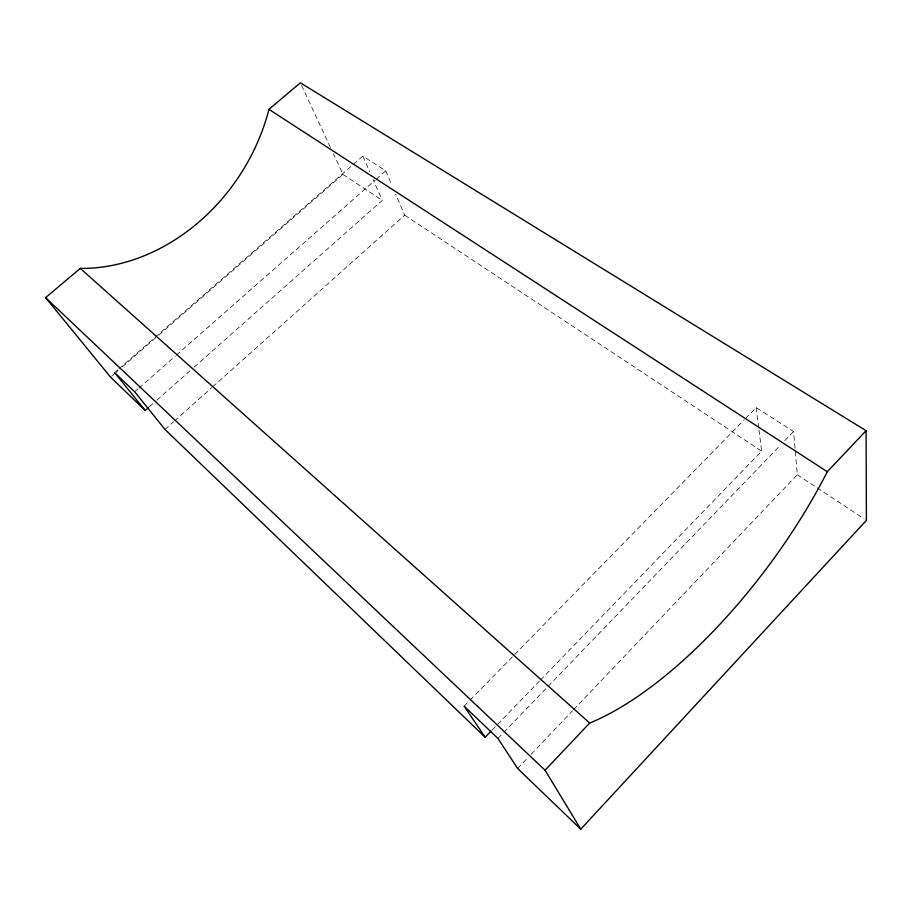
<?xml version="1.0" encoding="UTF-8"?>
<svg xmlns="http://www.w3.org/2000/svg" width="912" height="912" viewBox="0 0 912 912"><rect width="100%" height="100%" fill="white"/><g stroke="black" fill="none" stroke-linecap="round" stroke-linejoin="round"><path stroke-width="0.68" stroke-dasharray="4.56 3.42" d="M517.606 768.463L527.421 758.157M531.354 754.042L572.565 710.744M573.545 709.718L797.305 474.707L793.565 431.501L756.173 407.596L745.241 418.768M497.952 738.435L502.877 733.316M503.857 732.29L780.763 444.805M784.696 440.713L793.565 431.501M492.07 730.113L539.459 681.059M540.451 680.044L761.645 451.144L758.989 430.065M464.14 706.162L469.099 701.089M470.102 700.074L744.249 419.782M165.004 429.484L173.485 421.903M174.545 420.945L211.652 387.76M212.713 386.813L404.654 215.164L395.762 194.302M149.477 406.706L155.861 401.052M156.921 400.117L189.878 370.91M194.131 367.137L382.288 200.378L373.122 179.561M134.702 391.795L137.906 388.968M138.977 388.033L175.298 356.068M176.369 355.121L375.083 180.223M376.154 179.288L385.765 170.829L362.805 156.146L353.172 164.536M115.664 371.674L117.808 369.805M118.879 368.881L352.1 165.471M111.64 376.223L114.855 373.418M115.927 372.484L118.07 370.614M122.345 366.875L157.696 336.049M158.768 335.114L342.992 174.409L333.393 153.763M342.992 174.409L382.288 200.378M404.654 215.164L761.645 451.144M797.305 474.707L816.046 487.099M817.209 487.874L864.063 518.837M301.587 85.409L330.395 147.322M362.805 156.146L369.679 171.752M385.765 170.829L391.875 185.17M756.173 407.596L758.818 428.663"/><path stroke-width="1.37" d="M491.078 731.139L485.15 737.261L464.14 706.162L497.952 738.435L517.606 768.463L580.762 829.179L866.4 520.387L866.092 430.692L300.39 82.821L268.949 109.337A187.918 156.568 -57.4 0 1 80.279 268.413L45.6 297.654L110.569 377.158L145.225 410.48L148.417 407.653M580.762 829.179L545.068 770.23L589.676 723.045A279.574 110.557 -53.5 0 0 827.298 471.732L866.092 430.692M268.949 109.337L827.298 471.732M80.279 268.413L589.676 723.045M45.6 297.654L545.068 770.23M485.15 737.261L165.004 429.484L134.702 391.795L114.593 372.609L145.225 410.48"/></g></svg>
